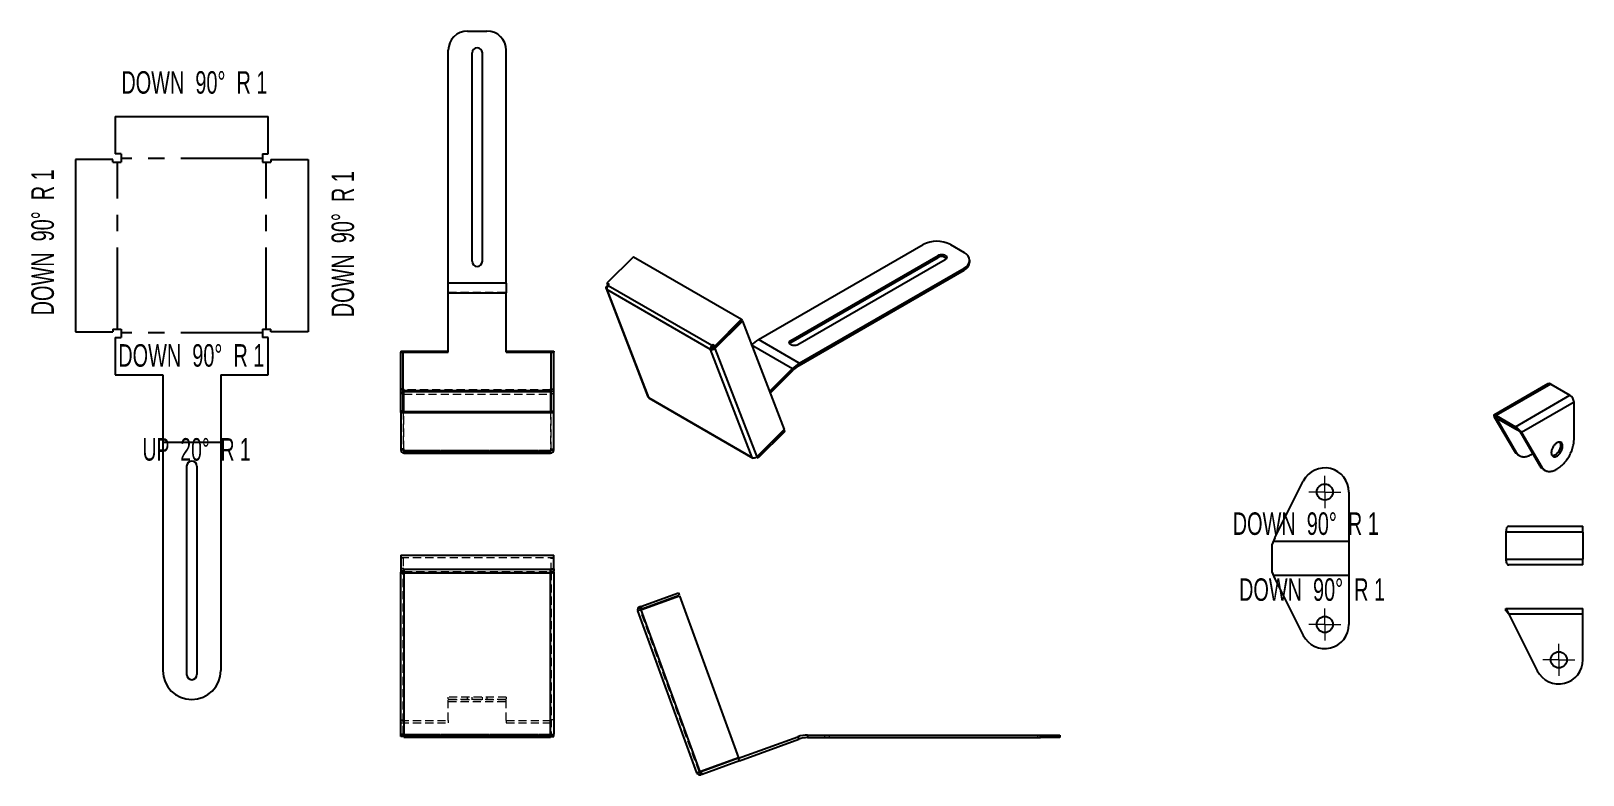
# Model space of a CAD drawing. Header units: millimetres. Extents: x 31 to 513, y 136 to 367.
import ezdxf

# ---------------------------------------------------------------- set-up
doc = ezdxf.new("R2010")
doc.units = ezdxf.units.MM
doc.header["$LTSCALE"] = 2
doc.linetypes.add('CENTERX2', pattern=[20.32, 12.7, -2.54, 2.54, -2.54])
doc.linetypes.add('HIDDEN', pattern=[1.905, 1.27, -0.635])
doc.styles.add('SLDTEXTSTYLE0', font='TXT', dxfattribs={"width": 0.660714})
doc.styles.add('SLDTEXTSTYLE1', font='TXT', dxfattribs={"width": 0.645833})

# ---------------------------------------------------------------- blocks, each defined once
blk = doc.blocks.new('SW_CENTERMARKSYMBOL_11')
at = {"color": 0, "linetype": 'Continuous', "lineweight": 0}
for p, q in [((0, 2.5), (0, 5)), ((-2.5, 0), (-5, 0)), ((0, 0), (-2.5, 0)), ((0, 0), (0, 2.5)), ((0, 0), (0, -2.5)), ((0, 0), (2.5, 0)), ((2.5, 0), (5, 0)), ((0, -2.5), (0, -5))]:
    blk.add_line(p, q, dxfattribs=at)
blk = doc.blocks.new('SW_CENTERMARKSYMBOL_12')
at = {"color": 0, "linetype": 'Continuous', "lineweight": 0}
for p, q in [((0, 2.5), (0, 5)), ((-2.5, 0), (-5, 0)), ((0, 0), (-2.5, 0)), ((0, 0), (0, 2.5)), ((0, 0), (0, -2.5)), ((0, 0), (2.5, 0)), ((2.5, 0), (5, 0)), ((0, -2.5), (0, -5))]:
    blk.add_line(p, q, dxfattribs=at)
blk = doc.blocks.new('SW_CENTERMARKSYMBOL_13')
at = {"color": 0, "linetype": 'Continuous', "lineweight": 0}
for p, q in [((0, 2.5), (0, 5)), ((-2.5, 0), (-5, 0)), ((0, 0), (-2.5, 0)), ((0, 0), (0, 2.5)), ((0, 0), (0, -2.5)), ((0, 0), (2.5, 0)), ((2.5, 0), (5, 0)), ((0, -2.5), (0, -5))]:
    blk.add_line(p, q, dxfattribs=at)

msp = doc.modelspace()

# ---------------------------------------------------------------- linework, layer by layer
at = {"color": 7, "linetype": 'Continuous', "lineweight": 25}
for p, q in [((166.55, 367.11), (172.55, 367.11)), ((160.55, 288.66), (160.55, 361.11)), ((167.95, 295.48), (167.95, 360.28)), ((171.15, 295.48), (171.15, 360.28)), ((178.55, 288.66), (178.55, 361.11)), ((56.97, 340.56), (56.97, 328.95)), ((56.97, 340.56), (104.57, 340.56)), ((104.57, 328.95), (104.57, 340.56)), ((58.77, 328.95), (56.97, 328.95)), ((58.77, 328.95), (58.77, 326.36)), ((102.77, 328.95), (104.57, 328.95)), ((102.77, 328.95), (102.77, 326.36)), ((44.57, 327.16), (44.57, 273.56)), ((56.18, 327.16), (44.57, 327.16)), ((56.18, 326.36), (56.18, 327.16)), ((56.18, 326.36), (58.77, 326.36)), ((102.77, 326.36), (105.36, 326.36)), ((105.36, 327.16), (105.36, 326.36)), ((105.36, 327.16), (116.97, 327.16)), ((116.97, 327.16), (116.97, 273.56)), ((256.96, 271.11), (308.19, 300.68)), ((316.68, 300.68), (320.92, 298.23)), ((218.09, 296.89), (209.84, 288.66)), ((218.09, 296.89), (251.75, 277.46)), ((267.02, 270.87), (312.84, 297.32)), ((267.02, 270.22), (312.84, 296.67)), ((269.29, 269.57), (315.11, 296.02)), ((312.84, 296.67), (312.84, 297.32)), ((322.68, 295.13), (322.68, 295.78)), ((269.69, 263.76), (320.92, 293.33)), ((269.69, 263.11), (320.92, 292.68)), ((320.92, 292.68), (320.92, 293.33)), ((178.55, 288.66), (160.55, 288.66)), ((160.55, 285.65), (160.55, 288.66)), ((160.55, 285.65), (178.55, 285.65)), ((160.55, 267.23), (160.55, 285.65)), ((178.55, 288.66), (178.55, 285.65)), ((178.55, 267.23), (178.55, 285.65)), ((209.6, 287.01), (222.56, 253.36)), ((210.15, 288.09), (209.83, 287.77)), ((210.03, 287.65), (209.83, 287.77)), ((210.55, 288.25), (209.84, 288.66)), ((209.84, 288.66), (210.04, 288.16)), ((242.11, 268.09), (209.87, 286.7)), ((209.87, 286.7), (222.83, 253.06)), ((210.3, 288.01), (210.04, 288.16)), ((210.55, 288.25), (210.29, 287.99)), ((210.29, 287.99), (242.54, 269.38)), ((243.48, 268.34), (251.99, 276.83)), ((243.5, 269.23), (251.75, 277.46)), ((243.7, 268.73), (251.94, 276.95)), ((251.75, 277.46), (251.94, 276.95)), ((251.88, 276.89), (251.99, 276.83)), ((251.99, 276.83), (264.95, 243.18)), ((44.57, 273.56), (56.18, 273.56)), ((56.18, 274.36), (58.77, 274.36)), ((56.18, 274.36), (56.18, 273.56)), ((56.97, 271.77), (56.97, 260.16)), ((56.97, 271.77), (58.77, 271.77)), ((58.77, 274.36), (58.77, 271.77)), ((102.77, 274.36), (105.36, 274.36)), ((102.77, 274.36), (102.77, 271.77)), ((104.57, 271.77), (102.77, 271.77)), ((104.57, 260.16), (104.57, 271.77)), ((105.36, 273.56), (105.36, 274.36)), ((116.97, 273.56), (105.36, 273.56)), ((269.69, 263.76), (256.96, 271.11)), ((267.02, 270.22), (267.02, 270.87)), ((145.75, 267.5), (145.75, 267.23)), ((145.75, 267.5), (160.55, 267.5)), ((145.75, 267.16), (145.75, 267.23)), ((145.75, 267.23), (160.55, 267.23)), ((145.75, 248.82), (145.75, 267.16)), ((145.75, 267.16), (146.55, 267.16)), ((146.55, 248.82), (146.55, 267.16)), ((178.55, 267.5), (193.35, 267.5)), ((178.55, 267.23), (193.35, 267.23)), ((193.35, 267.16), (192.55, 267.16)), ((192.55, 248.82), (192.55, 267.16)), ((193.35, 267.5), (193.35, 267.23)), ((193.35, 267.23), (193.35, 267.16)), ((193.35, 248.82), (193.35, 267.16)), ((242.64, 268.62), (242.11, 268.09)), ((255.08, 234.45), (242.11, 268.09)), ((242.79, 269.64), (242.54, 269.38)), ((242.73, 268.88), (242.54, 269.38)), ((242.99, 269.14), (242.73, 268.88)), ((242.79, 269.64), (243.5, 269.23)), ((242.99, 269.14), (242.79, 269.64)), ((242.92, 268.67), (243.24, 268.99)), ((242.92, 268.67), (243.48, 268.34)), ((242.99, 269.14), (243.7, 268.73)), ((243.48, 268.34), (256.45, 234.7)), ((243.5, 269.23), (243.7, 268.73)), ((254.83, 269.44), (254.84, 269.45)), ((254.84, 269.45), (267.56, 262.1)), ((260.41, 254.96), (267.56, 262.1)), ((260.61, 254.46), (267.76, 261.6)), ((267.56, 262.1), (267.76, 261.6)), ((269.69, 263.76), (269.69, 263.11)), ((56.97, 260.16), (71.77, 260.16)), ((71.77, 260.16), (71.77, 168.15)), ((89.77, 260.16), (104.57, 260.16)), ((89.77, 260.16), (89.77, 168.15)), ((502.51, 257.34), (485.72, 247.65)), ((503.41, 257.25), (486.43, 247.46)), ((503.41, 257.25), (509.34, 253.82)), ((146.75, 255.56), (146.55, 255.56)), ((146.75, 255.56), (146.75, 255.2)), ((192.35, 255.2), (146.75, 255.2)), ((146.75, 254.94), (146.75, 255.2)), ((146.75, 248.76), (146.75, 254.94)), ((146.75, 254.94), (192.35, 254.94)), ((192.35, 255.56), (192.55, 255.56)), ((192.35, 255.56), (192.35, 255.2)), ((192.35, 255.2), (192.35, 254.94)), ((192.35, 254.94), (192.35, 248.76)), ((222.83, 253.06), (255.08, 234.45)), ((223, 252.86), (255.24, 234.24)), ((492.37, 244.03), (509.34, 253.82)), ((510.62, 251.62), (494.29, 242.19)), ((510.62, 240.02), (510.62, 251.62)), ((146.55, 248.82), (145.75, 248.82)), ((145.75, 248.82), (145.75, 248.76)), ((145.75, 248.48), (145.75, 248.76)), ((145.75, 248.76), (193.35, 248.76)), ((145.75, 248.48), (193.35, 248.48)), ((145.75, 248.48), (145.75, 236.82)), ((146.55, 248.82), (146.55, 248.76)), ((192.55, 248.82), (193.35, 248.82)), ((192.55, 248.76), (192.55, 248.82)), ((193.35, 248.76), (193.35, 248.82)), ((193.35, 248.48), (193.35, 248.76)), ((193.35, 236.82), (193.35, 248.48)), ((486.37, 246.77), (485.81, 247.09)), ((485.81, 247.09), (492.1, 236.37)), ((486.37, 246.77), (486.43, 246.8)), ((486.37, 246.77), (492.66, 236.04)), ((486.43, 247.46), (492.37, 244.03)), ((486.43, 246.8), (486.43, 247.46)), ((486.43, 246.8), (492.37, 243.37)), ((264.95, 243.18), (256.45, 234.7)), ((265, 243.06), (256.75, 234.83)), ((265.19, 242.56), (256.95, 234.33)), ((264.89, 243.12), (265, 243.06)), ((265.19, 242.56), (265, 243.06)), ((492.37, 243.37), (492.37, 244.03)), ((493.73, 242.52), (494.29, 242.19)), ((493.73, 242.52), (500.02, 231.79)), ((494.29, 242.19), (500.58, 231.47)), ((146.75, 236.82), (145.75, 236.82)), ((145.75, 236.82), (145.75, 236.8)), ((146.55, 236.8), (145.75, 236.8)), ((146.55, 236.82), (146.55, 236.8)), ((146.75, 236.82), (146.75, 236.45)), ((192.35, 236.82), (193.35, 236.82)), ((192.35, 236.82), (192.35, 236.45)), ((192.55, 236.8), (192.55, 236.82)), ((192.55, 236.8), (193.35, 236.8)), ((193.35, 236.8), (193.35, 236.82)), ((79.17, 231.73), (79.17, 166.93)), ((82.37, 231.73), (82.37, 166.93)), ((146.75, 236.45), (192.35, 236.45)), ((146.75, 236.45), (146.75, 235.8)), ((146.75, 235.8), (192.35, 235.8)), ((192.35, 235.8), (192.35, 236.45)), ((256.39, 234.65), (256.95, 234.33)), ((256.64, 234.9), (256.75, 234.83)), ((256.95, 234.33), (256.75, 234.83)), ((492.66, 236.04), (492.1, 236.37)), ((493.08, 235.37), (493.65, 235.04)), ((500.02, 231.79), (500.58, 231.47)), ((417.55, 209.5), (426.44, 227.09)), ((501, 230.79), (501.56, 230.47)), ((440.63, 223.7), (440.63, 182.5)), ((490.31, 213.05), (513.4, 213.05)), ((513.4, 211.25), (513.4, 213.05)), ((417.55, 209.5), (416.63, 207.3)), ((513.4, 211.25), (489.4, 211.25)), ((489.4, 211.25), (489.4, 202.85)), ((513.4, 211.25), (513.4, 202.85)), ((145.75, 204.11), (145.75, 199.86)), ((145.75, 204.11), (193.35, 204.11)), ((193.35, 199.86), (193.35, 204.11)), ((416.63, 207.3), (416.63, 198.9)), ((489.4, 202.85), (513.4, 202.85)), ((513.4, 201.05), (513.4, 202.85)), ((146.75, 199.86), (145.75, 199.86)), ((145.75, 199.86), (145.75, 199.11)), ((145.75, 199.11), (145.75, 198.79)), ((146.75, 199.11), (145.75, 199.11)), ((145.75, 148.42), (145.75, 198.79)), ((146.55, 198.79), (145.75, 198.79)), ((146.55, 199.11), (146.55, 198.79)), ((146.75, 199.86), (146.75, 199.73)), ((146.75, 199.73), (192.35, 199.73)), ((146.75, 199.73), (146.75, 198.45)), ((192.35, 198.45), (146.75, 198.45)), ((146.75, 198.45), (146.75, 148.08)), ((192.35, 199.86), (193.35, 199.86)), ((192.35, 199.86), (192.35, 199.73)), ((192.35, 198.45), (192.35, 199.73)), ((192.35, 199.11), (193.35, 199.11)), ((192.35, 148.08), (192.35, 198.45)), ((192.55, 198.79), (192.55, 199.11)), ((192.55, 198.79), (193.35, 198.79)), ((193.35, 199.86), (193.35, 199.11)), ((193.35, 198.79), (193.35, 199.11)), ((193.35, 198.79), (193.35, 148.42)), ((416.63, 198.9), (417.55, 196.7)), ((513.4, 201.05), (490.31, 201.05)), ((417.55, 196.7), (426.44, 179.12)), ((220.41, 187.05), (232.44, 191.43)), ((220.44, 188.13), (232.1, 192.37)), ((220.71, 187.38), (232.37, 191.62)), ((232.1, 192.37), (232.37, 191.62)), ((232.44, 191.43), (250.77, 141.07)), ((220.41, 187.05), (219.47, 186.71)), ((237.81, 136.35), (219.47, 186.71)), ((220.44, 188.13), (220.07, 187.99)), ((220.34, 187.24), (220.07, 187.99)), ((220.71, 187.38), (220.34, 187.24)), ((220.41, 187.05), (238.75, 136.69)), ((220.44, 188.13), (220.71, 187.38)), ((489.4, 187.51), (490.31, 185.71)), ((489.4, 187.51), (513.4, 187.51)), ((489.4, 186.71), (489.4, 187.51)), ((489.4, 186.71), (490.31, 185.71)), ((513.4, 185.71), (490.31, 185.71)), ((490.31, 185.71), (499.21, 168.13)), ((513.4, 185.71), (513.4, 187.51)), ((513.4, 171.51), (513.4, 185.71)), ((145.75, 148.37), (145.75, 148.42)), ((145.77, 148.37), (145.75, 148.37)), ((145.75, 147.62), (145.75, 148.37)), ((146.75, 147.62), (145.75, 147.62)), ((146.75, 148.08), (192.35, 148.08)), ((146.75, 148.08), (146.75, 147.42)), ((146.75, 147.42), (192.35, 147.42)), ((192.35, 147.42), (192.35, 148.08)), ((192.35, 147.62), (193.35, 147.62)), ((193.34, 148.37), (193.35, 148.37)), ((193.35, 148.42), (193.35, 148.37)), ((193.35, 147.62), (193.35, 148.37)), ((250.84, 140.88), (269.27, 147.58)), ((251.12, 140.13), (269.54, 146.83)), ((269.27, 147.58), (269.54, 146.83)), ((272.28, 148.11), (272.28, 147.31)), ((272.28, 148.11), (344.73, 148.11)), ((272.28, 147.31), (344.73, 147.31)), ((344.73, 147.31), (344.73, 148.11)), ((344.73, 148.11), (350.73, 148.11)), ((350.73, 147.31), (344.73, 147.31)), ((350.73, 148.11), (350.73, 147.31)), ((250.77, 141.07), (238.75, 136.69)), ((250.84, 140.88), (239.18, 136.63)), ((251.12, 140.13), (239.45, 135.88)), ((251.12, 140.13), (250.84, 140.88)), ((237.81, 136.35), (238.75, 136.69)), ((239.18, 136.63), (238.81, 136.5)), ((238.81, 136.5), (239.09, 135.75)), ((239.45, 135.88), (239.09, 135.75)), ((239.45, 135.88), (239.18, 136.63))]:
    msp.add_line(p, q, dxfattribs=at)
at = {"color": 7, "linetype": 'CENTERX2'}
for p, q in [((57.67, 274.36), (57.67, 326.36)), ((102.77, 327.46), (58.77, 327.46)), ((103.87, 274.36), (103.87, 326.36)), ((102.77, 273.26), (58.77, 273.26)), ((89.77, 239.08), (71.77, 239.08)), ((417.09, 208.4), (440.63, 208.4)), ((417.09, 197.8), (440.63, 197.8))]:
    msp.add_line(p, q, dxfattribs=at)
at = {"color": 7, "linetype": 'HIDDEN', "lineweight": 18}
for p, q in [((160.55, 285.92), (178.55, 285.92)), ((146.75, 255.84), (145.75, 255.84)), ((146.75, 255.56), (146.75, 255.84)), ((192.35, 255.84), (193.35, 255.84)), ((192.35, 255.56), (192.35, 255.84)), ((146.55, 255.56), (145.75, 255.56)), ((146.55, 255.13), (145.75, 255.13)), ((192.35, 255.47), (146.75, 255.47)), ((146.75, 254.19), (192.35, 254.19)), ((192.55, 255.56), (193.35, 255.56)), ((192.55, 255.13), (193.35, 255.13)), ((146.55, 248.76), (146.55, 236.82)), ((146.75, 237.1), (146.75, 248.76)), ((192.35, 248.76), (192.35, 237.1)), ((192.55, 236.82), (192.55, 248.76)), ((146.75, 237.1), (145.75, 237.1)), ((146.75, 237.1), (146.75, 236.82)), ((146.75, 236.73), (192.35, 236.73)), ((192.35, 236.61), (146.75, 236.61)), ((146.75, 236.6), (192.35, 236.6)), ((192.35, 237.1), (193.35, 237.1)), ((192.35, 237.1), (192.35, 236.82)), ((192.35, 235.86), (146.75, 235.86)), ((145.75, 203.35), (193.35, 203.35)), ((146.55, 203.17), (145.75, 203.17)), ((146.55, 203.17), (146.55, 199.11)), ((192.55, 199.11), (192.55, 203.17)), ((192.55, 203.17), (193.35, 203.17)), ((146.55, 148.42), (146.55, 198.79)), ((146.75, 198.98), (192.35, 198.98)), ((192.35, 198.72), (146.75, 198.72)), ((192.55, 198.79), (192.55, 148.42)), ((238.56, 136.62), (220.23, 186.99)), ((178.55, 159.85), (160.55, 159.85)), ((160.55, 159.32), (160.55, 159.85)), ((160.55, 152.61), (160.55, 159.32)), ((160.55, 159.32), (178.55, 159.32)), ((166.55, 159.05), (166.55, 159.85)), ((167.95, 159.05), (167.95, 159.85)), ((171.15, 159.05), (171.15, 159.85)), ((172.55, 159.85), (172.55, 159.05)), ((178.55, 159.85), (178.55, 159.32)), ((178.55, 152.61), (178.55, 159.32)), ((178.55, 159.05), (160.55, 159.05)), ((160.55, 158.57), (178.55, 158.57)), ((145.75, 152.8), (146.55, 152.8)), ((145.75, 152.61), (160.55, 152.61)), ((145.75, 151.86), (160.55, 151.86)), ((160.55, 152.61), (160.55, 151.86)), ((178.55, 152.61), (193.35, 152.61)), ((178.55, 152.61), (178.55, 151.86)), ((178.55, 151.86), (193.35, 151.86)), ((193.35, 152.8), (192.55, 152.8)), ((146.55, 148.42), (145.75, 148.42)), ((146.75, 148.37), (145.77, 148.37)), ((146.75, 148.35), (192.35, 148.35)), ((192.35, 148.23), (146.75, 148.23)), ((146.75, 148.22), (192.35, 148.22)), ((192.35, 147.48), (146.75, 147.48)), ((192.35, 148.37), (193.34, 148.37)), ((192.55, 148.42), (193.35, 148.42)), ((277.5, 148.11), (277.5, 147.31)), ((279.1, 147.31), (279.1, 148.11)), ((343.9, 147.31), (343.9, 148.11)), ((345.5, 147.31), (345.5, 148.11))]:
    msp.add_line(p, q, dxfattribs=at)
at = {"color": 7, "linetype": 'Continuous', "lineweight": 25, "flags": 128}
for points in [[(312.84, 297.32), (313.17, 297.47), (313.56, 297.56), (313.97, 297.59), (314.39, 297.56), (314.77, 297.47), (315.11, 297.32), (315.36, 297.13), (315.52, 296.91), (315.57, 296.67), (315.52, 296.43), (315.36, 296.21), (315.11, 296.02)], [(269.29, 269.57), (268.95, 269.42), (268.57, 269.33), (268.15, 269.3), (267.74, 269.33), (267.35, 269.42), (267.02, 269.57), (266.77, 269.76), (266.61, 269.98), (266.55, 270.22), (266.61, 270.46), (266.77, 270.68), (267.02, 270.87)], [(266.66, 269.89), (266.77, 270.03), (267.02, 270.22)], [(500.58, 231.47), (500.73, 231.24), (500.89, 231.03), (501.07, 230.84), (501.26, 230.67), (501.47, 230.53), (501.69, 230.4), (501.92, 230.3), (502.16, 230.22), (502.41, 230.16), (502.67, 230.13), (502.95, 230.12), (503.22, 230.13), (503.51, 230.16), (503.8, 230.22), (504.1, 230.3), (504.4, 230.4), (504.71, 230.53), (505.02, 230.68), (505.32, 230.84), (505.63, 231.03), (505.94, 231.24), (506.24, 231.47), (506.55, 231.72), (506.84, 231.98), (507.14, 232.26), (507.42, 232.56), (507.7, 232.87), (507.97, 233.2), (508.23, 233.54), (508.49, 233.89), (508.73, 234.25), (508.96, 234.62), (509.18, 234.99), (509.38, 235.38), (509.57, 235.77), (509.75, 236.16), (509.91, 236.56), (510.05, 236.95), (510.19, 237.35), (510.3, 237.75), (510.4, 238.14), (510.48, 238.53), (510.54, 238.92), (510.58, 239.29), (510.61, 239.66), (510.62, 240.02)], [(507.08, 237.98), (507.07, 238.18), (507.05, 238.37), (507, 238.54), (506.94, 238.7), (506.87, 238.84), (506.78, 238.96), (506.67, 239.06), (506.55, 239.14), (506.42, 239.2), (506.27, 239.23), (506.12, 239.25), (505.96, 239.24), (505.79, 239.2), (505.62, 239.15), (505.45, 239.08), (505.27, 238.98), (505.09, 238.86), (504.92, 238.73), (504.75, 238.57), (504.59, 238.4), (504.43, 238.22), (504.28, 238.03), (504.14, 237.82), (504.02, 237.6), (503.91, 237.38), (503.81, 237.16), (503.72, 236.93), (503.65, 236.7), (503.6, 236.48), (503.57, 236.26), (503.55, 236.05), (503.55, 235.84), (503.57, 235.65), (503.6, 235.47), (503.65, 235.31), (503.72, 235.16), (503.81, 235.03), (503.91, 234.92), (504.02, 234.83), (504.14, 234.76), (504.28, 234.71), (504.43, 234.69), (504.59, 234.68), (504.75, 234.7), (504.92, 234.75), (505.09, 234.81), (505.27, 234.9), (505.45, 235), (505.62, 235.13), (505.79, 235.27), (505.96, 235.44), (506.12, 235.61), (506.27, 235.8), (506.42, 236), (506.55, 236.21), (506.67, 236.43), (506.78, 236.66), (506.87, 236.88), (506.94, 237.11), (507, 237.34), (507.05, 237.56), (507.07, 237.78), (507.08, 237.98)], [(255.86, 234.37), (255.85, 234.36), (255.71, 234.27), (255.57, 234.22), (255.44, 234.2), (255.32, 234.21), (255.22, 234.26), (255.14, 234.34), (255.08, 234.45)], [(492.66, 236.04), (492.81, 235.81), (492.97, 235.6), (493.15, 235.41), (493.34, 235.25), (493.55, 235.1), (493.77, 234.97), (494, 234.87), (494.24, 234.79), (494.49, 234.73), (494.75, 234.7), (495.03, 234.69), (495.3, 234.7), (495.59, 234.74), (495.88, 234.79), (496.18, 234.87), (496.48, 234.98), (496.79, 235.1), (497.1, 235.25), (497.4, 235.42), (497.71, 235.61), (497.76, 235.64)], [(146.75, 198.45), (146.56, 198.45), (146.37, 198.47), (146.2, 198.5), (146.05, 198.55), (145.92, 198.6), (145.83, 198.66), (145.77, 198.72), (145.75, 198.79)], [(146.75, 198.72), (146.71, 198.72), (146.68, 198.73), (146.64, 198.73), (146.61, 198.74), (146.59, 198.75), (146.57, 198.76), (146.56, 198.78), (146.55, 198.79)], [(193.35, 198.79), (193.33, 198.72), (193.28, 198.66), (193.18, 198.6), (193.06, 198.55), (192.91, 198.5), (192.74, 198.47), (192.55, 198.45), (192.35, 198.45)], [(192.55, 198.79), (192.55, 198.78), (192.54, 198.76), (192.52, 198.75), (192.49, 198.74), (192.46, 198.73), (192.43, 198.73), (192.39, 198.72), (192.35, 198.72)], [(145.75, 148.42), (145.77, 148.35), (145.83, 148.29), (145.92, 148.23), (146.05, 148.18), (146.2, 148.14), (146.37, 148.11), (146.56, 148.09), (146.75, 148.08)], [(192.35, 148.08), (192.55, 148.09), (192.74, 148.11), (192.91, 148.14), (193.06, 148.18), (193.18, 148.23), (193.28, 148.29), (193.33, 148.35), (193.35, 148.42)]]:
    msp.add_lwpolyline(points, dxfattribs=at)
at = {"color": 7, "linetype": 'HIDDEN', "lineweight": 18, "flags": 128}
for points in [[(146.55, 148.42), (146.56, 148.41), (146.57, 148.4), (146.59, 148.38), (146.61, 148.37), (146.64, 148.36), (146.68, 148.36), (146.71, 148.35), (146.75, 148.35)], [(192.35, 148.35), (192.39, 148.35), (192.43, 148.36), (192.46, 148.36), (192.49, 148.37), (192.52, 148.38), (192.54, 148.4), (192.55, 148.41), (192.55, 148.42)]]:
    msp.add_lwpolyline(points, dxfattribs=at)
at = {"color": 7, "linetype": 'Continuous', "lineweight": 25}
for centre in [(433.13, 223.7), (433.13, 182.5), (505.9, 171.51)]:
    msp.add_circle(centre, 2.5, dxfattribs=at)
for centre, radius, start, end in [((166.55, 361.11), 6, 90, 180), ((172.55, 361.11), 6, 0, 90), ((169.55, 360.28), 1.6, 0, 180), ((312.44, 292.53), 9.19, 62.4914, 117.5086), ((169.55, 295.48), 1.6, 180, 0), ((313.94, 294.8), 2.17, 45.4089, 120.4265), ((319.97, 295.78), 2.63, 291.2683, 68.7317), ((319.7, 295.41), 2.99, 294.0681, 354.6117), ((210.21, 287.25), 0.649, 126.6593, 237.9007), ((211.21, 286.98), 1.37, 132.1006, 191.635), ((262.28, 262.1), 10.46, 120.5698, 135.4031), ((243.45, 268.37), 1.37, 132.1006, 191.635), ((242.62, 269.18), 1.2, 245.1196, 315.9168), ((242.91, 268.67), 0.274, 132.1006, 191.635), ((242.75, 268.84), 0.241, 245.1196, 315.9168), ((275.01, 254.75), 10.46, 120.5698, 135.4031), ((274.53, 254.92), 9.51, 120.5698, 135.4031), ((502.88, 256.55), 0.873, 53.1466, 115.5429), ((146.75, 255.14), 0.194, 181.8362, 271.7254), ((192.36, 255.14), 0.194, 268.2746, 358.1638), ((223.12, 253.59), 0.601, 201.8254, 241.24), ((223.19, 253.18), 0.379, 198.8334, 239.1544), ((507.86, 251.5), 2.76, 2.5201, 57.4799), ((146.72, 236.83), 0.971, 181.8362, 271.7254), ((146.75, 236.8), 0.194, 181.8362, 271.7254), ((192.36, 236.8), 0.194, 268.2746, 358.1638), ((192.38, 236.83), 0.971, 268.2746, 358.1638), ((503.31, 238.19), 3.21, 279.0184, 2.2294), ((505.04, 238.38), 1.48, 357.1297, 35.1157), ((80.77, 231.73), 1.6, 0, 180), ((255.58, 235.54), 1.2, 245.1196, 315.9168), ((494.46, 237.71), 2.72, 209.5755, 239.4719), ((502.38, 233.13), 2.72, 209.5755, 239.4719), ((433.13, 223.7), 7.5, 0, 153.1641), ((220.41, 187.05), 1, 110, 200), ((220.41, 187.05), 0.2, 110, 200), ((433.13, 182.5), 7.5, 206.8359, 0), ((505.9, 171.51), 7.5, 206.8359, 0), ((80.77, 168.15), 9, 180, 0), ((80.77, 166.93), 1.6, 180, 0), ((272.28, 139.31), 8.8, 90, 110), ((272.28, 139.31), 8, 90, 110), ((238.75, 136.69), 1, 200, 290), ((238.75, 136.69), 0.2, 200, 290)]:
    msp.add_arc(centre, radius, start, end, dxfattribs=at)
at = {"color": 7, "linetype": 'HIDDEN', "lineweight": 18}
for centre, start, end in [((146.72, 255.16), 181.8362, 271.7254), ((192.38, 255.16), 268.2746, 358.1638)]:
    msp.add_arc(centre, 0.971, start, end, dxfattribs=at)
at = {"color": 7, "linetype": 'Continuous', "lineweight": 25}
for centre, major_axis, ratio, start_param, end_param in [((487.08, 246.36), (1.39, -1.27), 0.261232, 2.274007, 3.844804), ((487.08, 246.36), (0.956, -0.602), 0.040458, 2.334961, 3.905758), ((493.02, 242.93), (1.39, -1.27), 0.261232, 0.703211, 2.274007), ((493.02, 242.93), (0.956, -0.602), 0.040458, 0.764165, 2.334961), ((490.31, 211.25), (0, 1.8), 0.505924, 0, 1.570796), ((490.31, 202.85), (0, 1.8), 0.505924, 1.570796, 3.141593)]:
    msp.add_ellipse(centre, major_axis=major_axis, ratio=ratio, start_param=start_param, end_param=end_param, dxfattribs=at)

# ---------------------------------------------------------------- block references
at = {"color": 7, "linetype": 'Continuous', "lineweight": 0}
for name, p in [('SW_CENTERMARKSYMBOL_11', (433.13, 223.7)), ('SW_CENTERMARKSYMBOL_12', (433.13, 182.5)), ('SW_CENTERMARKSYMBOL_13', (505.9, 171.51))]:
    msp.add_blockref(name, p, dxfattribs=at)

# ---------------------------------------------------------------- texts
at = {"color": 7, "linetype": 'Continuous', "lineweight": 0, "char_height": 7, "attachment_point": 2}
for s, insert, style in [('DOWN  90°  R 1', (81.59, 354.62), 'SLDTEXTSTYLE0'), ('DOWN  90°  R 1', (80.63, 269.7), 'SLDTEXTSTYLE0'), ('UP  20°  R 1', (82.28, 240.47), 'SLDTEXTSTYLE1'), ('DOWN  90°  R 1', (427.2, 217.37), 'SLDTEXTSTYLE0'), ('DOWN  90°  R 1', (429.16, 196.86), 'SLDTEXTSTYLE0')]:
    msp.add_mtext(s, dxfattribs=dict(at, insert=insert, style=style))
at = {"color": 7, "linetype": 'Continuous', "lineweight": 0, "char_height": 7, "attachment_point": 2, "rotation": 90, "style": 'SLDTEXTSTYLE0'}
for insert in [(30.89, 301.37), (124.23, 300.8)]:
    msp.add_mtext('DOWN  90°  R 1', dxfattribs=dict(at, insert=insert))

doc.saveas('drawing.dxf')
